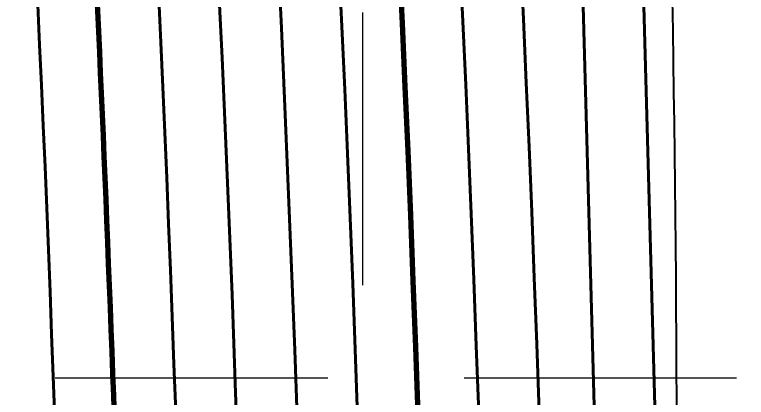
# Model space of a CAD drawing. Header units: feet. Extents: x 10084 to 13321, y 3329 to 8503.
# Drawn here: x 12002.56 to 12050.88, y 5511.32 to 5536.59 of the extents above; entities that cross this region are included whole.
import ezdxf
from ezdxf.enums import TextEntityAlignment as Align

# ---------------------------------------------------------------- set-up
doc = ezdxf.new("R2010")
doc.units = ezdxf.units.FT
doc.header["$LTSCALE"] = 40
doc.header["$MEASUREMENT"] = 0
for name, pattern in [('( Dashdot )', [1.001, 0.5, -0.25, 0.001, -0.25]), ('DASHED', [0.75, 0.5, -0.25]), ('HIDDEN', [0.375, 0.25, -0.125])]:
    doc.linetypes.add(name, pattern=pattern)
for name, color, linetype in [('CURB', 4, 'Continuous'), ('GRID', 254, 'DASHED'), ('Level 1', 7, 'Continuous'), ('NAME', 6, 'Continuous'), ('ROW', 3, '( Dashdot )')]:
    doc.layers.add(name, color=color, linetype=linetype)
doc.styles.get("Standard").update_dxf_attribs({"font": 'ARIAL.TTF'})

msp = doc.modelspace()

# ---------------------------------------------------------------- linework, layer by layer
at = {"layer": 'CURB', "color": 7}
msp.add_arc((10071.298, 5503.69), 1985, 358.977759, 6.526633, dxfattribs=at)
at = {"layer": 'GRID', "color": 252, "linetype": 'HIDDEN', "lineweight": 0, "ltscale": 1.8}
for p, q in [((12025.562, 3736.727), (12025.562, 8418.163)), ((10169.237, 5512.61), (13236.209, 5512.61))]:
    msp.add_line(p, q, dxfattribs=at)
at = {"layer": 'Level 1', "color": 5, "linetype": 'Continuous', "lineweight": 40}
for p, q in [((12045.993, 5468.968), (12043.759, 5549.783)), ((12041.991, 5468.973), (12039.761, 5549.672))]:
    msp.add_line(p, q, dxfattribs=at)
for points, knots in [([(12034.13, 5477.758), (12031.849, 5580.888), (12016.825, 5713.771), (12013.005, 5746.267), (12007.836, 5791.705), (12004.859, 5816.173), (12003.654, 5830.138), (12003.242, 5835.303)], [0, 0, 0, 0, 0.215507, 0.431014, 0.646521, 0.862028, 1, 1, 1, 1]), ([(12038.13, 5477.761), (12035.844, 5581.157), (12020.799, 5714.229), (12016.978, 5746.726), (12011.83, 5791.981), (12009.587, 5810.426), (12008.708, 5819.107)], [0, 0, 0, 0, 0.250791, 0.501581, 0.752372, 1, 1, 1, 1]), ([(12026.131, 5477.667), (12023.859, 5580.349), (12008.878, 5712.854), (12005.058, 5745.348), (11999.929, 5790.438), (11997.676, 5808.967), (11996.791, 5817.669)], [0, 0, 0, 0, 0.251379, 0.502758, 0.754137, 1, 1, 1, 1]), ([(12022.13, 5477.751), (12019.864, 5580.079), (12004.904, 5712.396), (12001.084, 5744.888), (11995.953, 5789.998), (11993.691, 5808.602), (11992.804, 5817.335)], [0, 0, 0, 0, 0.251263, 0.502527, 0.75379, 1, 1, 1, 1])]:
    msp.add_open_spline(points, degree=3, knots=knots, dxfattribs=at)
at = {"layer": 'Level 1', "color": 5, "linetype": 'Continuous', "lineweight": 70}
msp.add_open_spline([(12030.13, 5477.756), (12027.854, 5580.618), (12012.852, 5713.312), (12009.031, 5745.807), (12003.901, 5790.905), (12001.652, 5809.41), (12000.771, 5818.074)], degree=3, knots=[0, 0, 0, 0, 0.251379, 0.502758, 0.754137, 1, 1, 1, 1], dxfattribs=at)
at = {"layer": 'Level 1', "color": 5, "linetype": 'Continuous', "lineweight": 40}
for points in [[(12018.131, 5477.663), (12016.459, 5553.184), (12011.94, 5608.981), (12007.931, 5648.477)], [(12014.132, 5477.574), (12012.519, 5550.435), (12008.257, 5604.842), (12004.359, 5644.025)], [(12005.993, 5483.421), (12004.408, 5548.184), (12000.738, 5597.916), (11997.099, 5637.005)]]:
    msp.add_open_spline(points, degree=3, dxfattribs=at)
at = {"layer": 'Level 1', "color": 5, "linetype": 'Continuous', "lineweight": 70}
msp.add_open_spline([(12010.211, 5473.976), (12009.383, 5509.175), (12008.092, 5539.15), (12006.576, 5564.977)], degree=3, dxfattribs=at)
at = {"layer": 'ROW', "color": 7, "linetype": 'Continuous'}
msp.add_arc((10071.298, 5503.69), 1975, 358.977758, 6.526633, dxfattribs=at)

# ---------------------------------------------------------------- texts
at = {"layer": 'NAME', "color": 7}
msp.add_text('PEACHTREE DRIVE', height=20, rotation=276.2159, dxfattribs=at).set_placement((12050.135, 5749.688), align=Align.MIDDLE_LEFT)

doc.saveas('drawing.dxf')
